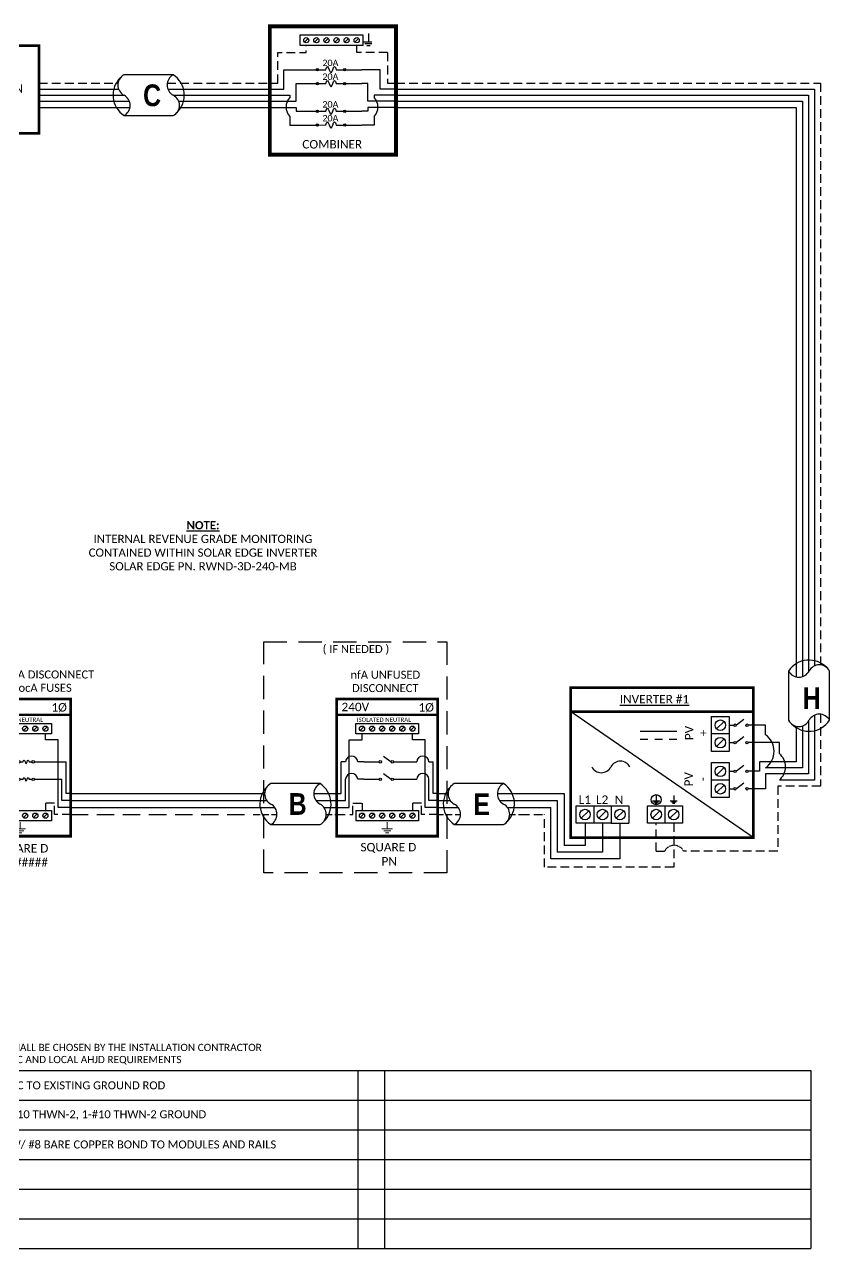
# Model space of a CAD drawing. Header units: feet. Extents: x 11703 to 12324, y 21610 to 22146.
# Drawn here: x 11977 to 12324, y 21611 to 22139 of the extents above; entities that cross this region are included whole.
import ezdxf

# ---------------------------------------------------------------- set-up
doc = ezdxf.new("R2010")
doc.units = ezdxf.units.FT
doc.header["$MEASUREMENT"] = 0
doc.linetypes.add('DASHED', pattern=[0.75, 0.5, -0.25])
doc.linetypes.add('HIDDEN', pattern=[0.375, 0.25, -0.125])
doc.styles.add('ONE LINE TXT', font='techb___.ttf')
doc.styles.get("Standard").update_dxf_attribs({"font": 'calibri.ttf'})

# ---------------------------------------------------------------- blocks, each defined once
blk = doc.blocks.new('*U18')
at = {"color": 7, "linetype": 'Continuous'}
for p, q in [((-7.14, 13.31), (-28.39, 13.31)), ((-28.39, -4.31), (-7.14, -4.31))]:
    blk.add_line(p, q, dxfattribs=at)
at = {"color": 7}
for p, q in [((-35.53, 9), (-31.05, 9)), ((-9.81, 9), (0, 9))]:
    blk.add_line(p, q, dxfattribs=at)
at = {"color": 10}
for p, q in [((-35.53, 6), (-30.11, 6)), ((-8.87, 6), (0, 6))]:
    blk.add_line(p, q, dxfattribs=at)
at = {"color": 253}
for p, q in [((-35.53, 3), (-26.66, 3)), ((-5.41, 3), (0, 3))]:
    blk.add_line(p, q, dxfattribs=at)
at = {"color": 92, "linetype": 'HIDDEN', "ltscale": 10}
for p, q in [((-4.48, 0), (0, 0)), ((-35.53, 0), (-25.72, 0))]:
    blk.add_line(p, q, dxfattribs=at)
at = {"color": 7, "linetype": 'Continuous'}
for centre, start, end in [((-22.54, 4.5), 133.9732, 236.4265), ((-12.99, 4.5), 313.9732, 56.4265)]:
    blk.add_arc(centre, 10.58, start, end, dxfattribs=at)
at = {"linetype": 'Continuous'}
for centre, start, end in [((-26.08, 8.91), 117.6639, 242.3361), ((-4.83, 8.91), 117.6639, 242.3361), ((-30.7, 0.09), 297.6639, 62.3361), ((-9.45, 0.09), 297.6639, 62.3361)]:
    blk.add_arc(centre, 4.98, start, end, dxfattribs=at)
blk = doc.blocks.new('*U22')
at = {"color": 7, "linetype": 'Continuous'}
for p, q in [((-7.14, 13.31), (-28.39, 13.31)), ((-28.39, -4.31), (-7.14, -4.31))]:
    blk.add_line(p, q, dxfattribs=at)
at = {"color": 7}
for p, q in [((-35.53, 9), (-31.05, 9)), ((-9.81, 9), (0, 9))]:
    blk.add_line(p, q, dxfattribs=at)
at = {"color": 10}
for p, q in [((-35.53, 6), (-30.11, 6)), ((-8.87, 6), (0, 6))]:
    blk.add_line(p, q, dxfattribs=at)
at = {"color": 253}
for p, q in [((-35.53, 3), (-26.66, 3)), ((-5.41, 3), (0, 3))]:
    blk.add_line(p, q, dxfattribs=at)
at = {"color": 92, "linetype": 'HIDDEN', "ltscale": 10}
for p, q in [((-4.48, 0), (0, 0)), ((-35.53, 0), (-25.72, 0))]:
    blk.add_line(p, q, dxfattribs=at)
at = {"color": 7, "linetype": 'Continuous'}
for centre, start, end in [((-22.54, 4.5), 133.9732, 236.4265), ((-12.99, 4.5), 313.9732, 56.4265)]:
    blk.add_arc(centre, 10.58, start, end, dxfattribs=at)
at = {"linetype": 'Continuous'}
for centre, start, end in [((-26.08, 8.91), 117.6639, 242.3361), ((-4.83, 8.91), 117.6639, 242.3361), ((-30.7, 0.09), 297.6639, 62.3361), ((-9.45, 0.09), 297.6639, 62.3361)]:
    blk.add_arc(centre, 4.98, start, end, dxfattribs=at)
blk = doc.blocks.new('*U23')
at = {"lineweight": 50}
blk.add_line((-43.61, 43.06), (0, 43.06), dxfattribs=at)
at = {"color": 1, "linetype": 'Continuous'}
for p, q in [((-35.27, 34.78), (-35.27, 39.32)), ((-35.27, 39.32), (-8.32, 39.32)), ((-8.32, 39.32), (-8.32, 34.78)), ((-8.32, 34.78), (-35.27, 34.78)), ((-26.07, 25.18), (-22.81, 22.74)), ((-21.73, 22.73), (-20.49, 22.73)), ((-17.94, 22.73), (-16.7, 22.73)), ((-26.07, 17.65), (-22.81, 15.2)), ((-21.73, 15.2), (-20.49, 15.2)), ((-17.94, 15.2), (-16.7, 15.2)), ((-35.27, 1.76), (-8.32, 1.76)), ((-35.27, 1.76), (-35.27, -2.78)), ((-8.32, 1.76), (-8.32, -2.78)), ((-8.32, -2.78), (-35.27, -2.78))]:
    blk.add_line(p, q, dxfattribs=at)
at = {"color": 4, "linetype": 'Continuous'}
for p, q in [((-31.89, 37.83), (-33.46, 36.26)), ((-27.53, 37.83), (-29.11, 36.26)), ((-23.18, 37.83), (-24.76, 36.26)), ((-18.83, 37.83), (-20.41, 36.26)), ((-14.48, 37.83), (-16.06, 36.26)), ((-10.13, 37.83), (-11.7, 36.26)), ((-31.89, 0.28), (-33.46, -1.3)), ((-27.53, 0.28), (-29.11, -1.3)), ((-23.18, 0.28), (-24.76, -1.3)), ((-18.83, 0.28), (-20.41, -1.3)), ((-14.48, 0.28), (-16.06, -1.3)), ((-10.13, 0.28), (-11.7, -1.3))]:
    blk.add_line(p, q, dxfattribs=at)
at = {"color": 253, "linetype": 'Continuous'}
for p, q in [((-38.16, 3), (-38.16, 32.17)), ((-38.16, 32.17), (-32.67, 32.17)), ((-32.67, 32.17), (-32.67, 34.78)), ((-10.92, 32.17), (-10.92, 34.78)), ((-5.43, 32.17), (-10.92, 32.17)), ((-5.43, 3), (-5.43, 32.17)), ((-43.61, 3), (-38.16, 3)), ((0, 3), (-5.43, 3))]:
    blk.add_line(p, q, dxfattribs=at)
at = {"color": 7, "linetype": 'Continuous'}
for p, q in [((-27.97, 22.73), (-41.66, 22.73)), ((-41.66, 9), (-41.66, 22.73)), ((-15.62, 22.73), (-1.93, 22.73)), ((-1.93, 9), (-1.93, 22.73))]:
    blk.add_line(p, q, dxfattribs=at)
at = {"color": 10, "linetype": 'Continuous'}
for p, q in [((-27.97, 15.2), (-39.8, 15.2)), ((-39.8, 6), (-39.8, 15.2)), ((-15.62, 15.2), (-3.79, 15.19)), ((-3.79, 6), (-3.79, 15.2)), ((-43.61, 6), (-39.8, 6)), ((0, 6), (-3.79, 6))]:
    blk.add_line(p, q, dxfattribs=at)
at = {"color": 7}
for p, q in [((-43.61, 9), (-41.66, 9)), ((0, 9), (-1.93, 9))]:
    blk.add_line(p, q, dxfattribs=at)
at = {"color": 92, "linetype": 'HIDDEN', "ltscale": 15}
for p, q in [((-43.61, 0), (-36.58, 0)), ((-36.58, 0), (-36.58, 4.9)), ((-36.58, 4.9), (-32.67, 4.9)), ((-32.67, 4.9), (-32.67, 1.76)), ((-7.01, 4.9), (-10.92, 4.9)), ((-10.92, 4.9), (-10.92, 1.76)), ((-7.01, 0), (-7.01, 4.9)), ((0, 0), (-7.01, 0))]:
    blk.add_line(p, q, dxfattribs=at)
at = {"lineweight": 50, "const_width": 1.19}
blk.add_lwpolyline([(-43.61, -9.34), (-43.61, 49.84), (0, 49.84), (0, -9.34)], close=True, dxfattribs=at)
at = {"color": 92, "linetype": 'Continuous', "lineweight": 5, "ltscale": 0.05, "flags": 128}
for points in [[(-21.8, -3.32), (-21.8, -6.17)], [(-24.14, -6.17), (-19.45, -6.17)], [(-20.27, -7.03), (-23.32, -7.03)], [(-21.08, -7.9), (-22.51, -7.9)]]:
    blk.add_lwpolyline(points, dxfattribs=at)
at = {"color": 4, "linetype": 'Continuous'}
for centre in [(-32.67, 37.05), (-28.32, 37.05), (-23.97, 37.05), (-19.62, 37.05), (-15.27, 37.05), (-10.92, 37.05), (-32.67, -0.51), (-28.32, -0.51), (-23.97, -0.51), (-19.62, -0.51), (-15.27, -0.51), (-10.92, -0.51)]:
    blk.add_circle(centre, 1.11, dxfattribs=at)
at = {"color": 1, "linetype": 'Continuous'}
for centre in [(-27.43, 22.73), (-22.27, 22.73), (-16.16, 22.73), (-27.43, 15.2), (-22.27, 15.2), (-16.16, 15.19)]:
    blk.add_circle(centre, 0.541, dxfattribs=at)
for points in [[(-20.49, 22.73), (-20.12, 23.49), (-19.22, 21.97), (-18.39, 23.49), (-17.94, 22.73)], [(-20.49, 15.2), (-20.12, 15.96), (-19.22, 14.43), (-18.39, 15.96), (-17.94, 15.2)]]:
    blk.add_spline(points, degree=3, dxfattribs=at)
at = {"color": 7}
blk.add_blockref('*U22', (-43.61, 0), dxfattribs=at)
at = {"color": 4, "linetype": 'Continuous'}
blk.add_text('ISOLATED NEUTRAL', height=1.8743, dxfattribs=at).set_placement((-35.32, 39.97))
at = {"color": 1}
for s, width, gutter_width, heights, insert, char_height, attachment_point in [('\\A1;\\pi2.6661;LOCKABLE ampA DISCONNECT \\P\\pi12.722;FUSED W/ ocA FUSES', 71.8931, 92.23, [18.56], (-58.88, 62.16), 3.4544, 1), ('240V', 0.1481, 0.75, [0], (-35.55, 46.4), 3.658, 5), ('1Ø', 0.1481, 0.75, [0], (-4.98, 46.1), 3.658, 5), ('\\A1;\\pi5.5987,t23.887;SQUARE D\\P\\pi5.8899,t24.178;PN: #####', 35.0816, 28.88, [13.54], (-39.35, -12.75), 3.6576, 1)]:
    blk.add_mtext_dynamic_manual_height_columns(s, width=width, gutter_width=gutter_width, heights=heights, dxfattribs=dict(at, insert=insert, char_height=char_height, attachment_point=attachment_point))
blk = doc.blocks.new('unfusedDisconnect')
at = {"lineweight": 50}
blk.add_line((-43.61, 43.06), (0, 43.06), dxfattribs=at)
at = {"color": 1, "linetype": 'Continuous'}
for p, q in [((-35.27, 34.78), (-35.27, 39.32)), ((-35.27, 39.32), (-8.32, 39.32)), ((-8.32, 39.32), (-8.32, 34.78)), ((-8.32, 34.78), (-35.27, 34.78)), ((-31.89, 22.73), (-25.32, 22.73)), ((-23.43, 25.18), (-20.16, 22.74)), ((-19.08, 22.73), (-11.7, 22.73)), ((-23.43, 17.65), (-20.16, 15.2)), ((-31.89, 15.2), (-25.32, 15.2)), ((-19.08, 15.2), (-11.7, 15.19)), ((-35.27, 1.76), (-8.32, 1.76)), ((-35.27, 1.76), (-35.27, -2.78)), ((-8.32, 1.76), (-8.32, -2.78)), ((-8.32, -2.78), (-35.27, -2.78))]:
    blk.add_line(p, q, dxfattribs=at)
at = {"color": 4, "linetype": 'Continuous'}
for p, q in [((-31.89, 37.83), (-33.46, 36.26)), ((-27.53, 37.83), (-29.11, 36.26)), ((-23.18, 37.83), (-24.76, 36.26)), ((-18.83, 37.83), (-20.41, 36.26)), ((-14.48, 37.83), (-16.06, 36.26)), ((-10.13, 37.83), (-11.7, 36.26)), ((-31.89, 0.28), (-33.46, -1.3)), ((-27.53, 0.28), (-29.11, -1.3)), ((-23.18, 0.28), (-24.76, -1.3)), ((-18.83, 0.28), (-20.41, -1.3)), ((-14.48, 0.28), (-16.06, -1.3)), ((-10.13, 0.28), (-11.7, -1.3))]:
    blk.add_line(p, q, dxfattribs=at)
at = {"color": 253, "linetype": 'Continuous'}
for p, q in [((-38.16, 3), (-38.16, 32.17)), ((-38.16, 32.17), (-32.67, 32.17)), ((-32.67, 32.17), (-32.67, 34.78)), ((-10.92, 32.17), (-10.92, 34.78)), ((-5.43, 32.17), (-10.92, 32.17)), ((-5.43, 3), (-5.43, 32.17)), ((-43.61, 3), (-38.16, 3)), ((0, 3), (-5.43, 3))]:
    blk.add_line(p, q, dxfattribs=at)
at = {"color": 7, "linetype": 'Continuous'}
for p, q in [((-41.66, 9), (-41.66, 22.73)), ((-39.8, 22.73), (-41.66, 22.73)), ((-31.89, 22.73), (-34.52, 22.73)), ((-11.7, 22.73), (-9.07, 22.73)), ((-3.79, 22.73), (-1.93, 22.73)), ((-1.93, 9), (-1.93, 22.73))]:
    blk.add_line(p, q, dxfattribs=at)
at = {"color": 10, "linetype": 'Continuous'}
for p, q in [((-39.8, 6), (-39.8, 15.2)), ((-31.89, 15.2), (-34.52, 15.2)), ((-11.7, 15.2), (-9.07, 15.2)), ((-3.79, 6), (-3.79, 15.2)), ((-43.61, 6), (-39.8, 6)), ((0, 6), (-3.79, 6))]:
    blk.add_line(p, q, dxfattribs=at)
at = {"color": 7}
for p, q in [((-43.61, 9), (-41.66, 9)), ((0, 9), (-1.93, 9))]:
    blk.add_line(p, q, dxfattribs=at)
at = {"color": 92, "linetype": 'HIDDEN', "ltscale": 15}
for p, q in [((-43.61, 0), (-36.58, 0)), ((-36.58, 0), (-36.58, 4.9)), ((-36.58, 4.9), (-32.67, 4.9)), ((-32.67, 4.9), (-32.67, 1.76)), ((-7.01, 4.9), (-10.92, 4.9)), ((-10.92, 4.9), (-10.92, 1.76)), ((-7.01, 0), (-7.01, 4.9)), ((0, 0), (-7.01, 0))]:
    blk.add_line(p, q, dxfattribs=at)
at = {"lineweight": 50, "const_width": 1.19}
blk.add_lwpolyline([(-43.61, -9.34), (-43.61, 49.84), (0, 49.84), (0, -9.34)], close=True, dxfattribs=at)
at = {"color": 92, "linetype": 'Continuous', "lineweight": 5, "ltscale": 0.05, "flags": 128}
for points in [[(-21.8, -3.32), (-21.8, -6.17)], [(-24.14, -6.17), (-19.45, -6.17)], [(-20.27, -7.03), (-23.32, -7.03)], [(-21.08, -7.9), (-22.51, -7.9)]]:
    blk.add_lwpolyline(points, dxfattribs=at)
at = {"color": 4, "linetype": 'Continuous'}
for centre in [(-32.67, 37.05), (-28.32, 37.05), (-23.97, 37.05), (-19.62, 37.05), (-15.27, 37.05), (-10.92, 37.05), (-32.67, -0.51), (-28.32, -0.51), (-23.97, -0.51), (-19.62, -0.51), (-15.27, -0.51), (-10.92, -0.51)]:
    blk.add_circle(centre, 1.11, dxfattribs=at)
at = {"color": 1, "linetype": 'Continuous'}
for centre in [(-24.78, 22.73), (-19.62, 22.73), (-24.78, 15.2), (-19.62, 15.2)]:
    blk.add_circle(centre, 0.541, dxfattribs=at)
at = {"color": 7, "linetype": 'Continuous'}
for centre in [(-37.16, 22.58), (-6.43, 22.58)]:
    blk.add_arc(centre, 2.64, 3.2819, 176.7181, dxfattribs=at)
at = {"color": 10, "linetype": 'Continuous'}
for centre in [(-37.16, 15.04), (-6.43, 15.04)]:
    blk.add_arc(centre, 2.64, 3.2819, 176.7181, dxfattribs=at)
at = {"color": 4, "linetype": 'Continuous'}
blk.add_text('ISOLATED NEUTRAL', height=1.8743, dxfattribs=at).set_placement((-34.91, 39.97))
at = {"color": 1}
for s, width, gutter_width, heights, insert, char_height, attachment_point in [('\\A1;\\pi17.559;nfA UNFUSED\\P\\pi18.229;DISCONNECT', 64.922, 0, [11.89], (-55.21, 62.04), 3.4544, 1), ('240V', 0.1481, 0.75, [0], (-35.55, 46.4), 3.658, 5), ('1Ø', 0.1481, 0.75, [0], (-4.98, 46.1), 3.658, 5), ('\\A1;\\pi13.903,t32.191;SQUARE D\\P\\pi22.981,t41.269;PN', 51.6906, 0.203, [45.94], (-47.25, -12.27), 3.6576, 1)]:
    blk.add_mtext_dynamic_manual_height_columns(s, width=width, gutter_width=gutter_width, heights=heights, dxfattribs=dict(at, insert=insert, char_height=char_height, attachment_point=attachment_point))
blk = doc.blocks.new('*U20')
at = {"color": 10, "linetype": 'DASHED', "ltscale": 20}
blk.add_lwpolyline([(-75.05, 74.56), (3.97, 74.56), (3.97, -25.17), (-75.05, -25.17)], close=True, dxfattribs=at)
at = {"color": 7}
for name, p in [('unfusedDisconnect', (0, 0)), ('*U18', (-43.61, 0))]:
    blk.add_blockref(name, p, dxfattribs=at)
at = {"color": 10, "insert": (-50.86, 73.16), "char_height": 3.4544, "attachment_point": 1}
blk.add_mtext_dynamic_manual_height_columns('\\A1;\\pi1.2092;( IF NEEDED )', width=30.7523, gutter_width=0, heights=[6.58], dxfattribs=at)
at = {"color": 1, "linetype": 'Continuous', "insert": (-64.3, 9.22), "char_height": 9.3833, "attachment_point": 1, "style": 'ONE LINE TXT'}
blk.add_mtext_dynamic_manual_height_columns('{\\W1;\\C256;B}', width=0.1385, gutter_width=2.13, heights=[0], dxfattribs=at)
blk = doc.blocks.new('*U27')
at = {"color": 7}
blk.add_line((-79.14, 9), (0, 9), dxfattribs=at)
at = {"color": 10}
blk.add_line((-79.14, 6), (0, 6), dxfattribs=at)
at = {"color": 253}
blk.add_line((-79.14, 3), (0, 3), dxfattribs=at)
at = {"color": 92, "linetype": 'DASHED', "ltscale": 15}
blk.add_line((-79.14, 0), (0, 0), dxfattribs=at)
at = {"color": 1, "insert": (-22.08, 115.96), "char_height": 3.5433, "attachment_point": 5}
blk.add_mtext_dynamic_manual_height_columns('{\\fCalibri|b1|i0|c0|p34;\\LNOTE:\\P}INTERNAL REVENUE GRADE MONITORING\\PCONTAINED WITHIN SOLAR EDGE INVERTER\\PSOLAR EDGE PN. RWND-3D-240-MB', width=99.534, gutter_width=7.17, heights=[0], dxfattribs=at)
blk = doc.blocks.new('*T19')
at = {"linetype": 'ByBlock', "lineweight": -2, "transparency": 16777216}
for p, q in [((0, 0), (390.51, 0)), ((0, 0), (0, -76.8)), ((11.58, 0), (11.58, -76.8)), ((195.1, 0), (195.1, -76.8)), ((206.68, 0), (206.68, -76.8)), ((390.51, 0), (390.51, -76.8)), ((0, -12.8), (390.51, -12.8)), ((0, -25.61), (390.51, -25.61)), ((0, -38.41), (390.51, -38.41)), ((0, -51.22), (390.51, -51.22)), ((0, -64.02), (390.51, -64.02)), ((0, -76.8), (390.51, -76.8))]:
    blk.add_line(p, q, dxfattribs=at)
at = {"color": 0, "linetype": 'Continuous', "transparency": 16777216, "char_height": 3.4544, "attachment_point": 4}
for s, insert, width in [('{\\fCalibri|b0|i0|c0;A', (4.06, -6.4), 3.4544), ('{\\fCalibri|b0|i0|c0;#6 THWN-2 GEC TO EXISTING GROUND ROD', (15.65, -6.4), 175.3856), ('{\\fCalibri|b0|i0|c0;', (199.16, -6.4), 3.4544), ('{\\fCalibri|b0|i0|c0;', (210.74, -6.4), 175.7027), ('{\\fCalibri|b0|i0|c0;B', (4.06, -19.21), 3.4544), ("{\\fCalibri|b0|i0|c0;1'' EMT W/ 3-#10 THWN-2, 1-#10 THWN-2 GROUND", (15.65, -19.21), 175.3856), ('{\\fCalibri|b0|i0|c0;', (199.16, -19.21), 3.4544), ('{\\fCalibri|b0|i0|c0;', (210.74, -19.21), 175.7027), ('{\\fCalibri|b0|i0|c0;C', (4.06, -32.01), 3.4544), ('{\\fCalibri|b0|i0|c0;#12 PV WIRE W/ #8 BARE COPPER BOND TO MODULES AND RAILS', (15.65, -32.01), 175.3856), ('{\\fCalibri|b0|i0|c0;', (199.16, -32.01), 3.4544), ('{\\fCalibri|b0|i0|c0;', (210.74, -32.01), 175.7027), ('{\\fCalibri|b0|i0|c0;', (4.06, -44.82), 3.4544), ('{\\fCalibri|b0|i0|c0;', (15.65, -44.82), 175.3856), ('{\\fCalibri|b0|i0|c0;', (199.16, -44.82), 3.4544), ('{\\fCalibri|b0|i0|c0;', (210.74, -44.82), 175.7027), ('{\\fCalibri|b0|i0|c0;', (4.06, -57.62), 3.4544), ('{\\fCalibri|b0|i0|c0;', (15.65, -57.62), 175.3856), ('{\\fCalibri|b0|i0|c0;', (199.16, -57.62), 3.4544), ('{\\fCalibri|b0|i0|c0;', (210.74, -57.62), 175.7027), ('{\\fCalibri|b0|i0|c0;', (4.06, -70.41), 3.4544), ('{\\fCalibri|b0|i0|c0;', (15.65, -70.41), 175.3856), ('{\\fCalibri|b0|i0|c0;', (199.16, -70.41), 3.4544), ('{\\fCalibri|b0|i0|c0;', (210.74, -70.41), 175.7027)]:
    blk.add_mtext(s, dxfattribs=dict(at, insert=insert, width=width))
blk = doc.blocks.new('string2')
at = {"linetype": 'Continuous'}
h = blk.add_hatch(color=1, dxfattribs=at)
h.dxf.hatch_style = 1
edge = h.paths.add_edge_path()
edge.add_arc((-185.82, 276.93), 0.513, 0, 360)
h = blk.add_hatch(color=1, dxfattribs=at)
h.dxf.hatch_style = 1
edge = h.paths.add_edge_path()
edge.add_arc((-174.04, 276.93), 0.513, 0, 360)
h = blk.add_hatch(color=1, dxfattribs=at)
h.dxf.hatch_style = 1
edge = h.paths.add_edge_path()
edge.add_arc((-185.82, 265.01), 0.513, 0, 360)
h = blk.add_hatch(color=1, dxfattribs=at)
h.dxf.hatch_style = 1
edge = h.paths.add_edge_path()
edge.add_arc((-174.04, 265.01), 0.513, 0, 360)
at = {"color": 1, "linetype": 'Continuous'}
for p, q in [((-185.3, 276.93), (-182.17, 276.94)), ((-177.67, 276.93), (-174.55, 276.93)), ((-185.3, 265.01), (-182.17, 265.02)), ((-177.67, 265.01), (-174.55, 265.01))]:
    blk.add_line(p, q, dxfattribs=at)
at = {"color": 10, "linetype": 'Continuous'}
for p, q in [((-421.17, 269.3), (-394.95, 269.3)), ((-381.86, 269.3), (-343.7, 269.3)), ((-305.92, 269.3), (-266.89, 269.3)), ((-245.65, 269.3), (-206.33, 269.3)), ((-206.33, 269.3), (-195.03, 269.3)), ((-151.99, 269.3), (-164.01, 269.3)), ((-151.87, 269.3), (23.33, 269.3)), ((23.33, 269.3), (23.33, 20.94)), ((7.45, 0), (0, 0)), ((7.45, -4.11), (7.45, 0)), ((23.33, -0.31), (23.33, -18.41)), ((23.33, -18.41), (7.45, -18.41))]:
    blk.add_line(p, q, dxfattribs=at)
at = {"color": 7, "linetype": 'Continuous'}
for p, q in [((-421.17, 266.68), (-393.34, 266.68)), ((-383.65, 266.68), (-343.7, 266.68)), ((-305.92, 266.68), (-266.63, 266.68)), ((-245.39, 266.68), (-206.33, 266.68)), ((-164.01, 265.01), (-166.63, 265.01)), ((-151.87, 266.68), (20.71, 266.68)), ((20.71, 266.68), (20.71, 20.82)), ((20.71, -0.42), (20.71, -15.79)), ((20.71, -15.79), (4.87, -15.79)), ((4.87, -15.79), (4.87, -19.9)), ((4.87, -19.9), (0, -19.9))]:
    blk.add_line(p, q, dxfattribs=at)
at = {"color": 10, "linetype": 'Continuous', "flags": 128}
for points in [[(-195.03, 269.3), (-195.03, 276.93), (-192.41, 276.93)], [(-164.01, 269.3), (-164.01, 276.93), (-166.63, 276.93)]]:
    blk.add_lwpolyline(points, dxfattribs=at)
at = {"color": 1, "linetype": 'Continuous', "flags": 128}
for points in [[(-192.41, 276.93), (-185.82, 276.93)], [(-192.41, 276.93), (-185.82, 276.93)], [(-174.04, 276.93), (-166.63, 276.93)], [(-192.41, 265.01), (-185.82, 265.01)], [(-174.04, 265.01), (-166.63, 265.01)]]:
    blk.add_lwpolyline(points, dxfattribs=at)
at = {"color": 7, "linetype": 'Continuous', "flags": 128}
for points in [[(-206.33, 266.68), (-195.03, 266.68), (-195.03, 265.01)], [(-195.03, 265.01), (-192.41, 265.01)], [(-151.99, 266.68), (-164.01, 266.68), (-164.01, 265.01)]]:
    blk.add_lwpolyline(points, dxfattribs=at)
at = {"color": 1, "linetype": 'Continuous'}
for centre in [(-185.82, 276.93), (-174.04, 276.93), (-185.82, 265.01), (-174.04, 265.01)]:
    blk.add_circle(centre, 0.513, dxfattribs=at)
at = {"color": 10, "linetype": 'Continuous'}
blk.add_arc((2.32, -11.26), 8.8, 305.6505, 54.3495, dxfattribs=at)
at = {"color": 1, "linetype": 'Continuous'}
for points in [[(-182.17, 276.94), (-181.51, 278.28), (-179.92, 275.59), (-178.46, 278.28), (-177.67, 276.93)], [(-182.17, 265.02), (-181.51, 266.35), (-179.92, 263.67), (-178.46, 266.35), (-177.67, 265.01)]]:
    blk.add_spline(points, degree=3, dxfattribs=at)
for p in [(-183.66, 278.52), (-183.66, 266.59)]:
    blk.add_text('20A', height=2.778, dxfattribs=at).set_placement(p)
blk = doc.blocks.new('8x8box')
at = {"lineweight": 50, "const_width": 1.19}
blk.add_lwpolyline([(37.78, 0), (0, 0), (0, 37.78), (37.78, 37.78)], close=True, dxfattribs=at)
at = {"color": 1, "insert": (19.03, 19.26), "char_height": 3.6576, "attachment_point": 5}
blk.add_mtext_dynamic_manual_height_columns('8"x8"  JUNCTION BOX ', width=0.4767, gutter_width=7.17, heights=[0], dxfattribs=at)

msp = doc.modelspace()

# ---------------------------------------------------------------- hatches: boundary and pattern name
at = {"linetype": 'Continuous'}
h = msp.add_hatch(color=1, dxfattribs=at)
h.dxf.hatch_style = 1
edge = h.paths.add_edge_path()
edge.add_arc((12103.26, 22119.34), 0.513, 0, 360)
h = msp.add_hatch(color=1, dxfattribs=at)
h.dxf.hatch_style = 1
edge = h.paths.add_edge_path()
edge.add_arc((12115.04, 22119.34), 0.513, 0, 360)
h = msp.add_hatch(color=1, dxfattribs=at)
h.dxf.hatch_style = 1
edge = h.paths.add_edge_path()
edge.add_arc((12103.26, 22095.49), 0.513, 0, 360)
h = msp.add_hatch(color=1, dxfattribs=at)
h.dxf.hatch_style = 1
edge = h.paths.add_edge_path()
edge.add_arc((12115.04, 22095.49), 0.513, 0, 360)

# ---------------------------------------------------------------- linework, layer by layer
at = {"color": 1, "linetype": 'Continuous'}
for p, q in [((12095.85, 22129.81), (12095.85, 22134.35)), ((12095.85, 22134.35), (12122.8, 22134.35)), ((12122.8, 22134.35), (12122.8, 22129.81)), ((12122.8, 22129.81), (12095.85, 22129.81)), ((12103.77, 22119.34), (12106.9, 22119.34)), ((12111.41, 22119.34), (12114.52, 22119.34)), ((12103.77, 22095.49), (12106.9, 22095.5)), ((12111.41, 22095.49), (12114.52, 22095.49)), ((12273.26, 21825.14), (12273.26, 21840.21)), ((12273.26, 21840.21), (12280.8, 21840.21)), ((12273.26, 21825.14), (12273.26, 21840.21)), ((12280.8, 21840.21), (12280.8, 21825.14)), ((12280.8, 21840.21), (12280.8, 21832.68)), ((12280.8, 21836.44), (12282.83, 21836.44)), ((12287.22, 21838.9), (12283.96, 21836.46)), ((12280.8, 21832.68), (12273.26, 21832.68)), ((12287.22, 21831.37), (12283.96, 21828.93)), ((12280.8, 21825.14), (12273.26, 21825.14)), ((12280.8, 21828.91), (12282.83, 21828.91)), ((12273.26, 21805.24), (12273.26, 21820.31)), ((12273.26, 21820.31), (12280.8, 21820.31)), ((12280.8, 21820.31), (12280.8, 21812.78)), ((12287.22, 21819.01), (12283.96, 21816.57)), ((12280.8, 21816.55), (12282.83, 21816.55)), ((12280.8, 21812.78), (12273.26, 21812.78)), ((12280.8, 21812.78), (12280.8, 21805.24)), ((12280.8, 21809.01), (12282.83, 21809.01)), ((12287.22, 21811.47), (12283.96, 21809.03)), ((12280.8, 21805.24), (12273.26, 21805.24)), ((12214.9, 21801.65), (12229.96, 21801.65)), ((12214.9, 21794.12), (12214.9, 21801.65)), ((12214.9, 21801.65), (12222.43, 21801.65)), ((12222.43, 21801.65), (12222.43, 21794.12)), ((12229.96, 21801.65), (12229.96, 21794.12)), ((12229.96, 21801.65), (12237.5, 21801.65)), ((12237.5, 21801.65), (12237.5, 21794.12)), ((12245.6, 21801.65), (12260.67, 21801.65)), ((12245.6, 21794.12), (12245.6, 21801.65)), ((12245.6, 21801.65), (12253.14, 21801.65)), ((12253.14, 21801.65), (12253.14, 21794.12)), ((12260.67, 21801.65), (12260.67, 21794.12)), ((12229.96, 21794.12), (12214.9, 21794.12)), ((12229.96, 21794.12), (12237.5, 21794.12)), ((12260.67, 21794.12), (12245.6, 21794.12))]:
    msp.add_line(p, q, dxfattribs=at)
at = {"color": 4, "linetype": 'Continuous'}
for p, q in [((12099.24, 22132.86), (12097.66, 22131.29)), ((12103.59, 22132.86), (12102.01, 22131.29)), ((12107.94, 22132.86), (12106.37, 22131.29)), ((12112.29, 22132.86), (12110.72, 22131.29)), ((12116.64, 22132.86), (12115.07, 22131.29)), ((12120.99, 22132.86), (12119.42, 22131.29)), ((12278.64, 21838.05), (12275.42, 21834.84)), ((12278.64, 21830.52), (12275.42, 21827.3)), ((12278.64, 21818.15), (12275.42, 21814.94)), ((12278.64, 21810.62), (12275.42, 21807.41)), ((12220.27, 21799.49), (12217.06, 21796.28)), ((12227.8, 21799.49), (12224.59, 21796.28)), ((12235.34, 21799.49), (12232.12, 21796.28)), ((12250.98, 21799.49), (12247.76, 21796.28)), ((12258.51, 21799.49), (12255.3, 21796.28))]:
    msp.add_line(p, q, dxfattribs=at)
at = {"color": 92, "linetype": 'HIDDEN', "ltscale": 15}
for p, q in [((12120.2, 22126.73), (12120.2, 22129.81)), ((12133.55, 22126.73), (12120.2, 22126.73)), ((12133.55, 22126.73), (12133.55, 22113.61)), ((11983.15, 22113.61), (12017.25, 22113.61)), ((12038.5, 22113.61), (12082.74, 22113.61)), ((12082.74, 22113.61), (12086.18, 22113.61)), ((12133.55, 22113.61), (12137.21, 22113.61)), ((12137.21, 22113.61), (12320.27, 22113.61)), ((12320.27, 22113.61), (12320.27, 21862.44)), ((12320.27, 21841.2), (12320.27, 21810.17)), ((12320.27, 21810.17), (12301.76, 21810.17)), ((12301.76, 21810.17), (12301.76, 21782.08)), ((12190.91, 21797.91), (12201.26, 21797.91)), ((12201.26, 21775.21), (12201.26, 21797.91)), ((12249.37, 21782.08), (12249.37, 21794.12)), ((12256.9, 21794.12), (12256.9, 21775.21)), ((12249.37, 21782.08), (12252.97, 21782.08)), ((12301.76, 21782.08), (12261.21, 21782.08)), ((12256.9, 21775.21), (12201.26, 21775.21))]:
    msp.add_line(p, q, dxfattribs=at)
at = {"color": 7, "linetype": 'Continuous'}
for p, q in [((12041.09, 22117.18), (12019.85, 22117.18)), ((11983.15, 22108.37), (12019.85, 22108.37)), ((12041.09, 22108.37), (12082.74, 22108.37)), ((12137.21, 22108.37), (12315.03, 22108.37)), ((12315.03, 22108.37), (12315.03, 21859.37)), ((12019.85, 22099.55), (12041.09, 22099.55)), ((12306.47, 21859.81), (12306.47, 21838.56)), ((12324.1, 21838.56), (12324.1, 21859.81)), ((12291.22, 21787.95), (12212.45, 21842.33)), ((12315.03, 21838.12), (12315.03, 21815.41)), ((12258.27, 21833.72), (12242.5, 21833.72)), ((12245.8, 21830.31), (12242.5, 21830.31)), ((12252.03, 21830.31), (12248.74, 21830.31)), ((12258.27, 21830.31), (12254.97, 21830.31)), ((12315.03, 21815.41), (12296.57, 21815.41)), ((12296.57, 21815.41), (12296.57, 21809.01)), ((12296.57, 21809.01), (12289.07, 21809.01)), ((12190.91, 21806.91), (12209.61, 21806.91)), ((12209.61, 21806.91), (12209.61, 21784.53)), ((12218.66, 21794.12), (12218.66, 21784.53)), ((12218.66, 21784.53), (12209.61, 21784.53))]:
    msp.add_line(p, q, dxfattribs=at)
at = {"color": 10, "linetype": 'Continuous'}
for p, q in [((11983.15, 22110.99), (12017.51, 22110.99)), ((12038.76, 22110.99), (12082.74, 22110.99)), ((12137.21, 22110.99), (12317.65, 22110.99)), ((12317.65, 22110.99), (12317.65, 21862.03)), ((12317.65, 21840.79), (12317.65, 21812.79)), ((12302.48, 21828.91), (12289.07, 21828.91)), ((12302.48, 21824.19), (12302.48, 21828.91)), ((12317.65, 21812.79), (12302.48, 21812.79)), ((12190.91, 21803.91), (12206.67, 21803.91)), ((12206.67, 21803.91), (12206.67, 21781.72)), ((12226.2, 21794.12), (12226.2, 21781.72)), ((12226.2, 21781.72), (12206.67, 21781.72))]:
    msp.add_line(p, q, dxfattribs=at)
at = {"color": 253, "linetype": 'Continuous'}
for p, q in [((12190.91, 21800.91), (12203.99, 21800.91)), ((12203.99, 21778.75), (12203.99, 21800.91)), ((12233.73, 21794.12), (12233.73, 21778.75)), ((12233.73, 21778.75), (12203.99, 21778.75))]:
    msp.add_line(p, q, dxfattribs=at)
at = {"lineweight": 50}
for points, const_width in [([(12137.21, 22082.67), (12082.74, 22082.67), (12082.74, 22138.03), (12137.21, 22138.03)], 1.71), ([(12137.21, 22082.67), (12082.74, 22082.67), (12082.74, 22138.03), (12137.21, 22138.03)], 1.71), ([(12212.45, 21842.33), (12212.45, 21852.61), (12291.22, 21852.61), (12291.22, 21842.33)], 1.19)]:
    msp.add_lwpolyline(points, close=True, dxfattribs=dict(at, const_width=const_width))
at = {"color": 92, "linetype": 'HIDDEN', "ltscale": 15, "flags": 128}
for points in [[(12122.93, 22131.43), (12127.61, 22131.43)], [(12126.8, 22130.56), (12123.74, 22130.56)], [(12125.27, 22134.93), (12125.27, 22131.43)], [(12086.18, 22113.61), (12086.18, 22126.73), (12098.45, 22126.73), (12098.45, 22129.81)], [(12125.99, 22129.69), (12124.55, 22129.69)]]:
    msp.add_lwpolyline(points, dxfattribs=at)
at = {"color": 10, "linetype": 'Continuous', "flags": 128}
for points in [[(12082.74, 22110.99), (12088.8, 22110.99), (12088.8, 22119.34), (12096.67, 22119.34)], [(12137.09, 22110.99), (12130.31, 22110.99), (12130.31, 22119.34), (12122.44, 22119.34)]]:
    msp.add_lwpolyline(points, dxfattribs=at)
at = {"color": 1, "linetype": 'Continuous', "flags": 128}
for points in [[(12096.67, 22119.34), (12103.26, 22119.34)], [(12115.04, 22119.34), (12122.44, 22119.34)], [(12096.67, 22095.49), (12103.26, 22095.49)], [(12096.67, 22095.49), (12103.26, 22095.49)], [(12115.04, 22095.49), (12122.44, 22095.49)]]:
    msp.add_lwpolyline(points, dxfattribs=at)
at = {"color": 7, "linetype": 'Continuous', "flags": 128}
for points in [[(12082.74, 22108.37), (12091.42, 22108.37), (12091.42, 22107.41)], [(12137.09, 22108.37), (12127.68, 22108.37), (12127.68, 22107.41)], [(12091.42, 22099.15), (12091.42, 22095.49), (12096.67, 22095.49)], [(12127.68, 22099.15), (12127.68, 22095.49), (12122.44, 22095.49)]]:
    msp.add_lwpolyline(points, dxfattribs=at)
at = {"color": 7, "lineweight": 50, "const_width": 1.19}
msp.add_lwpolyline([(12212.45, 21787.95), (12212.45, 21852.61), (12291.22, 21852.61), (12291.22, 21787.95)], close=True, dxfattribs=at)
at = {"color": 92, "linetype": 'Continuous', "flags": 128}
for points in [[(12247.83, 21803.76), (12250.9, 21803.76)], [(12250.37, 21803.19), (12248.36, 21803.19)], [(12249.37, 21806.06), (12249.37, 21803.76)], [(12255.37, 21803.76), (12258.44, 21803.76)], [(12257.91, 21803.19), (12255.9, 21803.19)], [(12256.91, 21806.06), (12256.9, 21803.76)], [(12249.84, 21802.62), (12248.9, 21802.62)], [(12257.37, 21802.62), (12256.43, 21802.62)]]:
    msp.add_lwpolyline(points, dxfattribs=at)
at = {"color": 4, "linetype": 'Continuous'}
for centre, radius in [((12098.45, 22132.08), 1.11), ((12102.8, 22132.08), 1.11), ((12107.15, 22132.08), 1.11), ((12111.5, 22132.08), 1.11), ((12115.85, 22132.08), 1.11), ((12120.2, 22132.08), 1.11), ((12277.03, 21836.44), 2.27), ((12277.03, 21828.91), 2.27), ((12277.03, 21816.55), 2.27), ((12277.03, 21809.01), 2.27), ((12218.66, 21797.89), 2.27), ((12226.2, 21797.89), 2.27), ((12233.73, 21797.89), 2.27), ((12249.37, 21797.89), 2.27), ((12256.9, 21797.89), 2.27)]:
    msp.add_circle(centre, radius, dxfattribs=at)
at = {"color": 1, "linetype": 'Continuous'}
for centre, radius in [((12103.26, 22119.34), 0.513), ((12115.04, 22119.34), 0.513), ((12103.26, 22095.49), 0.513), ((12115.04, 22095.49), 0.513), ((12283.38, 21836.44), 0.541), ((12288.53, 21836.44), 0.541), ((12283.38, 21828.91), 0.541), ((12288.53, 21828.91), 0.541), ((12283.38, 21816.55), 0.541), ((12288.53, 21816.55), 0.541), ((12283.38, 21809.01), 0.541), ((12288.53, 21809.01), 0.541)]:
    msp.add_circle(centre, radius, dxfattribs=at)
at = {"color": 92, "linetype": 'Continuous'}
msp.add_circle((12249.37, 21804.32), 2.17, dxfattribs=at)
at = {"color": 7, "linetype": 'Continuous'}
for centre, radius, start, end in [((12025.7, 22108.37), 10.58, 133.9732, 236.4265), ((12035.24, 22108.37), 10.58, 313.9732, 56.4265), ((12095.64, 22103.28), 5.91, 135.6055, 224.3945), ((12123.46, 22103.28), 5.91, 315.6055, 44.3945), ((12315.29, 21853.96), 10.58, 43.9732, 146.4265), ((12315.29, 21844.41), 10.58, 223.9732, 326.4265)]:
    msp.add_arc(centre, radius, start, end, dxfattribs=at)
at = {"linetype": 'Continuous'}
for centre, radius, start, end in [((12022.16, 22112.77), 4.98, 117.6639, 242.3361), ((12043.4, 22112.77), 4.98, 117.6639, 242.3361), ((12017.54, 22103.96), 4.98, 297.6639, 62.3361), ((12038.78, 22103.96), 4.98, 297.6639, 62.3361), ((12319.7, 21857.5), 4.98, 27.6639, 152.3361), ((12310.88, 21862.12), 4.98, 207.6639, 332.3361), ((12319.7, 21836.25), 4.98, 27.6639, 152.3361), ((12310.88, 21840.87), 4.98, 207.6639, 332.3361), ((12233.92, 21816.27), 4.65, 27.6639, 152.3361), ((12225.68, 21820.59), 4.65, 207.6639, 332.3361)]:
    msp.add_arc(centre, radius, start, end, dxfattribs=at)
at = {"color": 10, "linetype": 'Continuous'}
msp.add_arc((12297.71, 21818.49), 7.43, 309.9338, 50.0662, dxfattribs=at)
at = {"color": 92, "linetype": 'HIDDEN', "ltscale": 0.3}
msp.add_arc((12257.09, 21779.92), 4.65, 27.6639, 152.3361, dxfattribs=at)
at = {"color": 1, "linetype": 'Continuous'}
for points in [[(12106.9, 22119.34), (12107.57, 22120.68), (12109.15, 22117.99), (12110.61, 22120.68), (12111.41, 22119.34)], [(12106.9, 22095.5), (12107.57, 22096.84), (12109.15, 22094.15), (12110.61, 22096.84), (12111.41, 22095.49)]]:
    msp.add_spline(points, degree=3, dxfattribs=at)

# ---------------------------------------------------------------- block references
at = {"color": 7}
for name, p in [('8x8box', (11945.37, 22091.91)), ('*U27', (12076.01, 21797.91)), ('*U20', (12155.16, 21797.91)), ('*U23', (11996.87, 21797.91)), ('*U18', (12190.68, 21797.91))]:
    msp.add_blockref(name, p, dxfattribs=at)
at = {"color": 10, "linetype": 'Continuous'}
msp.add_blockref('string2', (12289.07, 21836.44), dxfattribs=at)
msp.add_blockref('*T19', (11925.55, 21687.39))

# ---------------------------------------------------------------- texts
at = {"color": 1, "linetype": 'Continuous'}
for s, height, p in [('20A', 2.778, (12105.41, 22120.92)), ('20A', 2.778, (12105.41, 22097.08)), ('%%UINVERTER #1', 3.6576, (12233.66, 21845.87))]:
    msp.add_text(s, height=height, dxfattribs=at).set_placement(p)
at = {"color": 1, "linetype": 'Continuous', "char_height": 9.3833, "attachment_point": 1, "style": 'ONE LINE TXT'}
for s, insert in [('{\\W1;\\C256;C}', (12028.08, 22113)), ('{\\W1;\\C256;H}', (12312.56, 21852.76)), ('{\\W1;\\C256;E}', (12170.53, 21807.04))]:
    msp.add_mtext_dynamic_manual_height_columns(s, width=0.1385, gutter_width=2.13, heights=[0], dxfattribs=dict(at, insert=insert))
at = {"color": 1, "attachment_point": 5}
for s, width, gutter_width, insert, char_height in [('COMBINER', 1.1897, 7.17, (12109.65, 22087.17), 3.658), ('L1', 0.1481, 0.75, (12218.61, 21804.29), 3.658), ('L2', 0.1481, 0.75, (12226.07, 21804.32), 3.658), ('N', 0.1481, 0.75, (12233.32, 21804.27), 3.66)]:
    msp.add_mtext_dynamic_manual_height_columns(s, width=width, gutter_width=gutter_width, heights=[0], dxfattribs=dict(at, insert=insert, char_height=char_height))
at = {"color": 1, "char_height": 3.658, "attachment_point": 5, "rotation": 90}
for s, width, insert in [('PV +', 2.8378, (12266.64, 21833.08)), ('PV -', 2.8013, (12266.41, 21813.11))]:
    msp.add_mtext_dynamic_manual_height_columns(s, width=width, gutter_width=0.75, heights=[0], dxfattribs=dict(at, insert=insert))
at = {"color": 10, "insert": (11925.64, 21698.93), "char_height": 3.10896, "attachment_point": 1}
msp.add_mtext_dynamic_manual_height_columns('\\A1;{\\fCalibri|b1|i0|c0|p34;NOTE:} {\\A0;\\H1.0052x;CONDUIT TYPE SHALL BE CHOSEN BY THE INSTALLATION CONTRACTOR\\PTO MEET OR EXCEED NEC AND LOCAL AHJD REQUIREMENTS}', width=164.3528, gutter_width=0, heights=[9.89], dxfattribs=at)

doc.saveas('drawing.dxf')
